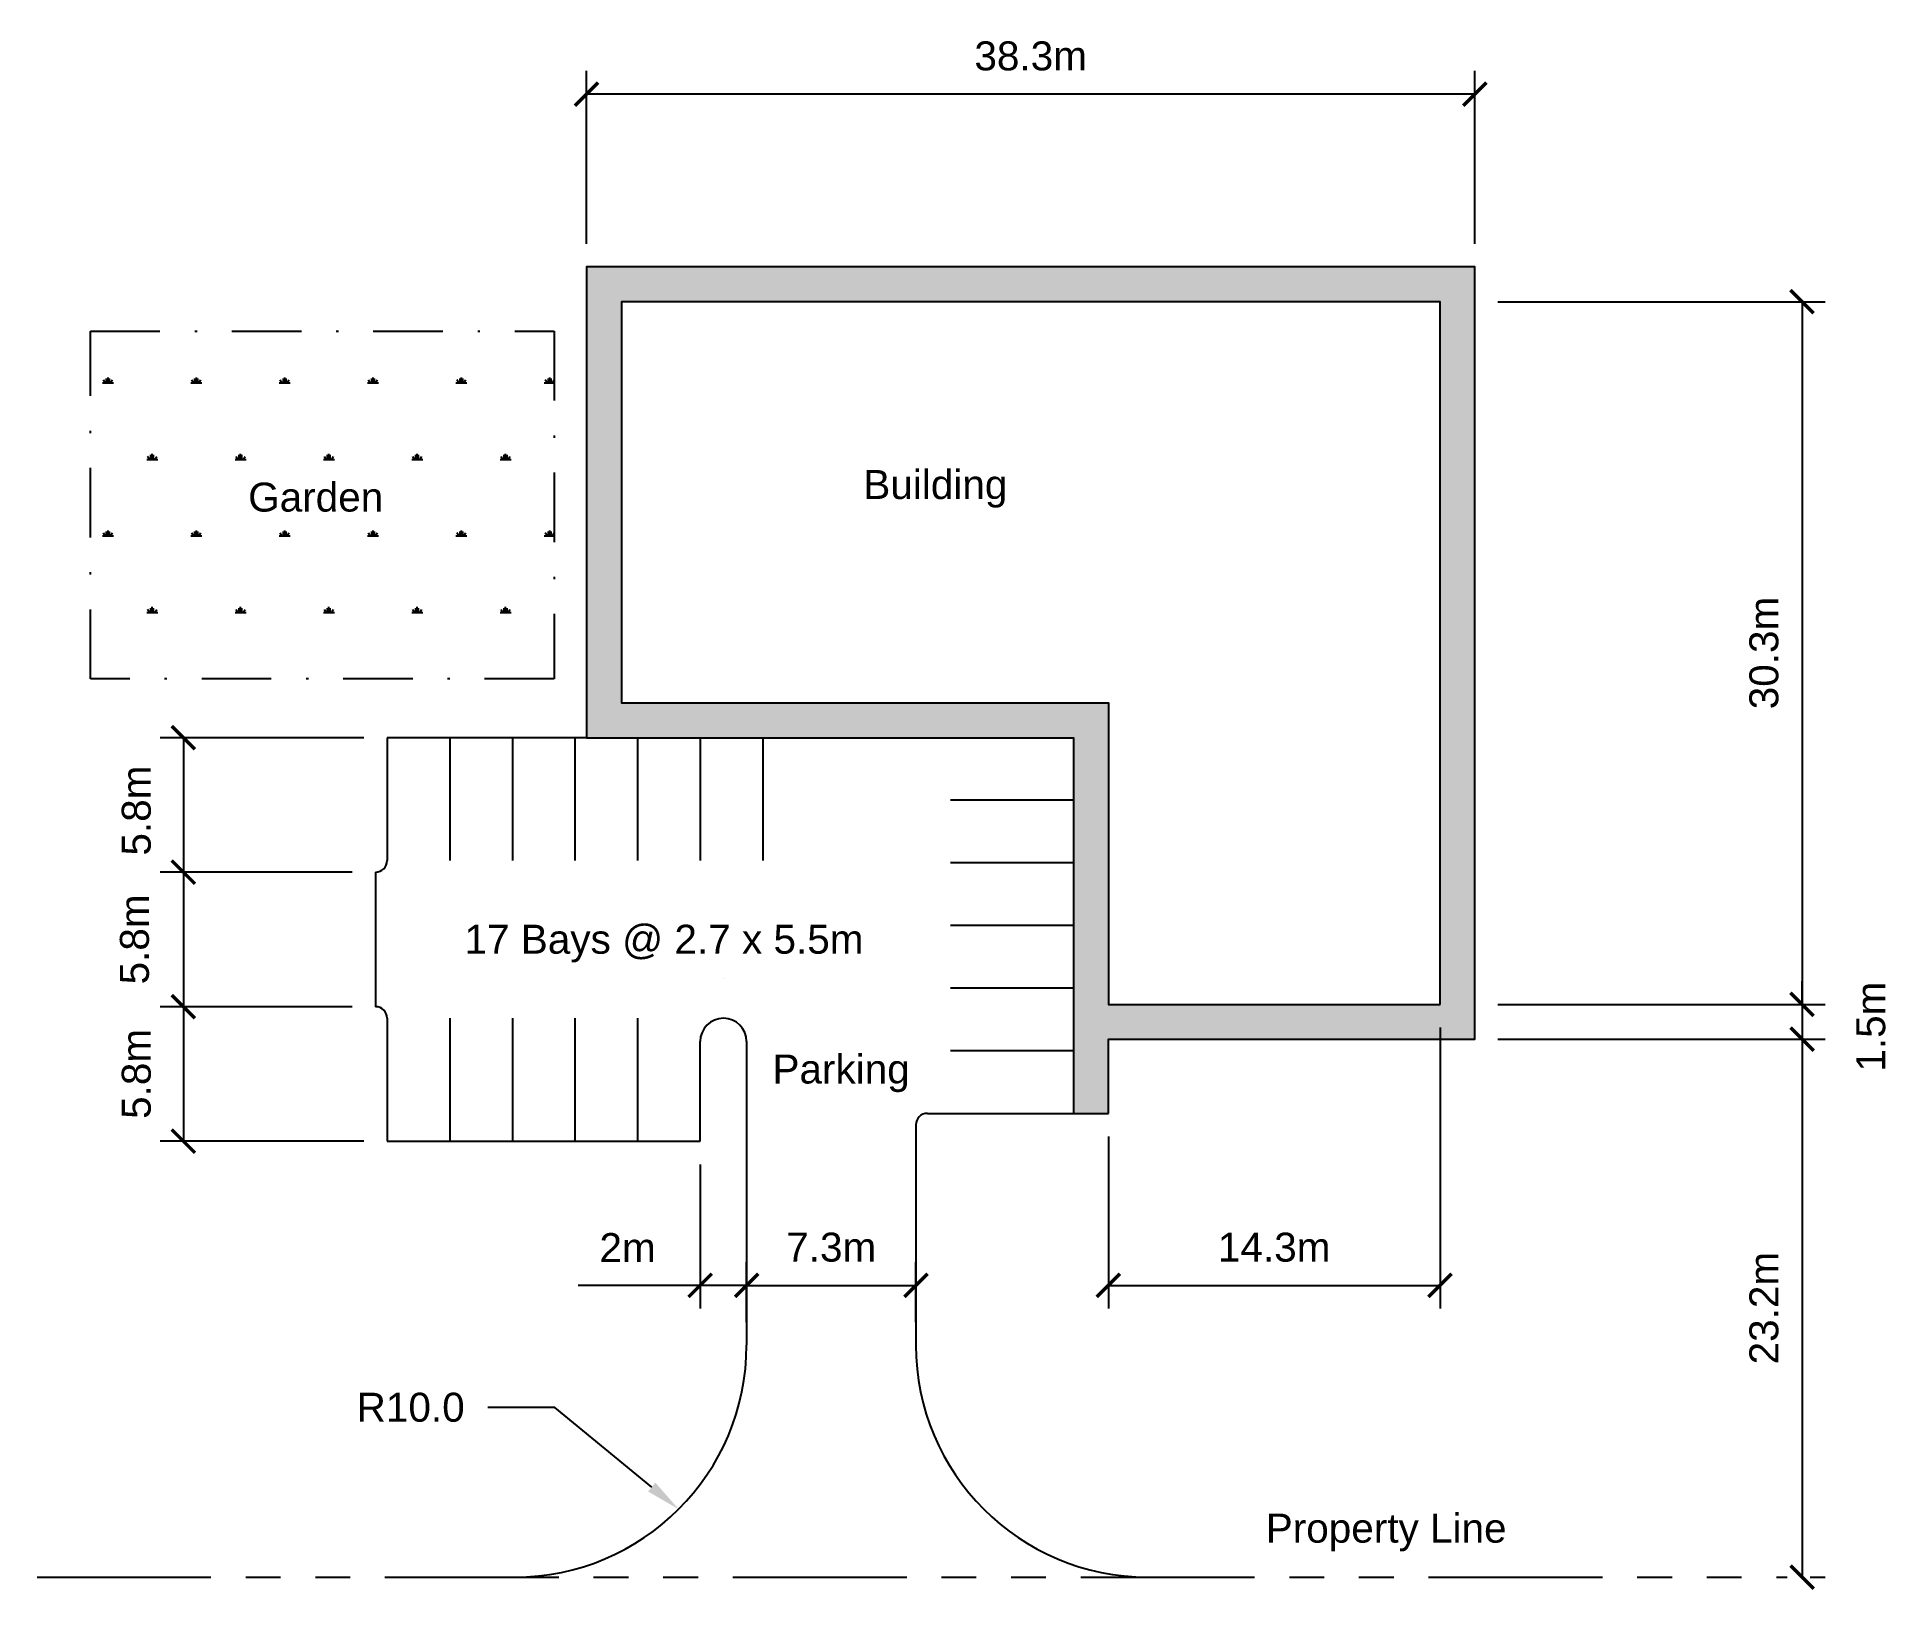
# Model space of a CAD drawing. Header units: millimetres. Extents: x 58.1 to 138, y 27.1 to 94.1.
import ezdxf
from ezdxf import colors
from ezdxf.entities.mleader import LeaderData, LeaderLine
from ezdxf.math import Vec2, Vec3

# ---------------------------------------------------------------- set-up
doc = ezdxf.new("R2010")
doc.units = ezdxf.units.MM
doc.header["$LTSCALE"] = 6
doc.linetypes.add('DASHDOT', pattern=[1, 0.5, -0.25, 0, -0.25])
doc.linetypes.add('PHANTOM', pattern=[2.5, 1.25, -0.25, 0.25, -0.25, 0.25, -0.25])
for name, color, linetype in [('Building', 7, 'Continuous'), ('Dimensions', 1, 'Continuous'), ('Garden', 104, 'DASHDOT'), ('Parking', 62, 'Continuous'), ('Pavement Edge - New', 200, 'Continuous'), ('Property Line', 7, 'PHANTOM'), ('Text', 250, 'Continuous')]:
    doc.layers.add(name, color=color, linetype=linetype)
doc.styles.add('Annotative', font='arial.ttf', dxfattribs={"height": 1.25})
doc.styles.get("Standard").update_dxf_attribs({"font": 'arial.ttf', "height": 1.25})
doc.dimstyles.new('Civil', dxfattribs={"dimscale": 0, "dimtxt": 1.25, "dimasz": 1, "dimexe": 1, "dimexo": 1, "dimgap": 1, "dimtad": 1, "dimdsep": 46, "dimtxsty": 'Standard', "dimblk": 'ARCHTICK', "dimcen": 2.5, "dimclrd": 1, "dimclre": 1, "dimclrt": 7, "dimadec": 0, "dimazin": 0, "dimtfac": 1, "dimtmove": 0, "dimatfit": 3, "dimfxl": 1, "dimarcsym": 0})

# ---------------------------------------------------------------- blocks, each defined once
blk = doc.blocks.new('*U6')
at = {"layer": 'Parking'}
blk.add_line((0, 2.65), (0, -2.65), dxfattribs=at)
blk = doc.blocks.new('*U7')
at = {"layer": 'Parking', "color": 0, "linetype": 'ByBlock', "lineweight": -2, "transparency": 16777216}
for p in [(0, 0), (2.7, 0), (5.4, 0), (8.1, 0), (10.8, 0), (13.5, 0), (16.2, 0)]:
    blk.add_blockref('*U6', p, dxfattribs=at)
blk = doc.blocks.new('*U8')
at = {"layer": 'Parking'}
blk.add_line((0, 2.65), (0, -2.65), dxfattribs=at)
blk = doc.blocks.new('*U9')
at = {"layer": 'Parking', "color": 0, "linetype": 'ByBlock', "lineweight": -2, "transparency": 16777216}
for p in [(0, 0), (2.7, 0), (5.4, 0), (8.1, 0), (10.8, 0)]:
    blk.add_blockref('*U8', p, dxfattribs=at)
blk = doc.blocks.new('_ARCHTICK')
at = {"color": 0, "linetype": 'ByBlock', "const_width": 0.15}
blk.add_lwpolyline([(-0.5, -0.5), (0.5, 0.5)], dxfattribs=at)
blk = doc.blocks.new('*D10')
at = {"layer": 'Defpoints', "color": 0, "transparency": 16777216}
for p in [(120.135, 82.693), (118.635, 52.393), (134.247, 52.393)]:
    blk.add_point(p, dxfattribs=at)
at = {"layer": 'Dimensions', "color": 1, "lineweight": -2, "transparency": 16777216}
for p, q in [((121.135, 82.693), (135.247, 82.693)), ((134.247, 82.693), (134.247, 52.393))]:
    blk.add_line(p, q, dxfattribs=at)
for p, rotation in [((134.247, 82.693), 90), ((134.247, 52.393), 270)]:
    blk.add_blockref('_ARCHTICK', p, dxfattribs=dict(at, rotation=rotation))
at = {"layer": 'Dimensions', "color": 7, "transparency": 16777216, "insert": (132.608, 67.543), "char_height": 1.25, "attachment_point": 5, "rotation": 90}
blk.add_mtext('30.3m', dxfattribs=at)
blk = doc.blocks.new('*D11')
at = {"layer": 'Defpoints', "color": 0, "transparency": 16777216}
for p in [(120.135, 52.393), (120.135, 50.893), (134.247, 50.893)]:
    blk.add_point(p, dxfattribs=at)
at = {"layer": 'Dimensions', "color": 1, "lineweight": -2, "transparency": 16777216}
for p, q in [((134.247, 52.393), (134.247, 53.393)), ((121.135, 52.393), (135.247, 52.393)), ((134.247, 52.393), (134.247, 50.893)), ((121.135, 50.893), (135.247, 50.893)), ((134.247, 50.893), (134.247, 49.893))]:
    blk.add_line(p, q, dxfattribs=at)
for p, rotation in [((134.247, 52.393), 270), ((134.247, 50.893), 90)]:
    blk.add_blockref('_ARCHTICK', p, dxfattribs=dict(at, rotation=rotation))
at = {"layer": 'Dimensions', "color": 7, "transparency": 16777216, "insert": (137.216, 51.431), "char_height": 1.25, "attachment_point": 5, "rotation": 90}
blk.add_mtext('1.5m', dxfattribs=at)
blk = doc.blocks.new('*D12')
at = {"layer": 'Defpoints', "color": 0, "transparency": 16777216}
for p in [(120.135, 50.893), (133.603, 27.693), (134.247, 27.693)]:
    blk.add_point(p, dxfattribs=at)
at = {"layer": 'Dimensions', "color": 1, "lineweight": -2, "transparency": 16777216}
for p, q in [((121.135, 50.893), (135.247, 50.893)), ((134.247, 50.893), (134.247, 27.693)), ((134.603, 27.693), (135.247, 27.693))]:
    blk.add_line(p, q, dxfattribs=at)
for p, rotation in [((134.247, 50.893), 90), ((134.247, 27.693), 270)]:
    blk.add_blockref('_ARCHTICK', p, dxfattribs=dict(at, rotation=rotation))
at = {"layer": 'Dimensions', "color": 7, "transparency": 16777216, "insert": (132.608, 39.293), "char_height": 1.25, "attachment_point": 5, "rotation": 90}
blk.add_mtext('23.2m', dxfattribs=at)
blk = doc.blocks.new('*D13')
at = {"layer": 'Defpoints', "color": 0, "transparency": 16777216}
for p in [(73.235, 63.893), (64.449, 58.093), (72.735, 58.093)]:
    blk.add_point(p, dxfattribs=at)
at = {"layer": 'Dimensions', "color": 1, "lineweight": -2, "transparency": 16777216}
for p, q in [((72.235, 63.893), (63.449, 63.893)), ((64.449, 63.893), (64.449, 58.093)), ((71.735, 58.093), (63.449, 58.093))]:
    blk.add_line(p, q, dxfattribs=at)
for p, rotation in [((64.449, 63.893), 90), ((64.449, 58.093), 270)]:
    blk.add_blockref('_ARCHTICK', p, dxfattribs=dict(at, rotation=rotation))
at = {"layer": 'Dimensions', "color": 7, "transparency": 16777216, "insert": (62.427, 60.748), "char_height": 1.25, "attachment_point": 5, "rotation": 90}
blk.add_mtext('5.8m', dxfattribs=at)
blk = doc.blocks.new('*D14')
at = {"layer": 'Defpoints', "color": 0, "transparency": 16777216}
for p in [(72.735, 58.093), (64.449, 52.293), (72.735, 52.293)]:
    blk.add_point(p, dxfattribs=at)
at = {"layer": 'Dimensions', "color": 1, "lineweight": -2, "transparency": 16777216}
for p, q in [((71.735, 58.093), (63.449, 58.093)), ((64.449, 58.093), (64.449, 52.293)), ((71.735, 52.293), (63.449, 52.293))]:
    blk.add_line(p, q, dxfattribs=at)
for p, rotation in [((64.449, 58.093), 90), ((64.449, 52.293), 270)]:
    blk.add_blockref('_ARCHTICK', p, dxfattribs=dict(at, rotation=rotation))
at = {"layer": 'Dimensions', "color": 7, "transparency": 16777216, "insert": (62.347, 55.193), "char_height": 1.25, "attachment_point": 5, "rotation": 90}
blk.add_mtext('5.8m', dxfattribs=at)
blk = doc.blocks.new('*D15')
at = {"layer": 'Defpoints', "color": 0, "transparency": 16777216}
for p in [(72.735, 52.293), (64.449, 46.493), (73.235, 46.493)]:
    blk.add_point(p, dxfattribs=at)
at = {"layer": 'Dimensions', "color": 1, "lineweight": -2, "transparency": 16777216}
for p, q in [((71.735, 52.293), (63.449, 52.293)), ((64.449, 52.293), (64.449, 46.493)), ((72.235, 46.493), (63.449, 46.493))]:
    blk.add_line(p, q, dxfattribs=at)
for p, rotation in [((64.449, 52.293), 90), ((64.449, 46.493), 270)]:
    blk.add_blockref('_ARCHTICK', p, dxfattribs=dict(at, rotation=rotation))
at = {"layer": 'Dimensions', "color": 7, "transparency": 16777216, "insert": (62.427, 49.393), "char_height": 1.25, "attachment_point": 5, "rotation": 90}
blk.add_mtext('5.8m', dxfattribs=at)
blk = doc.blocks.new('*D16')
at = {"layer": 'Defpoints', "color": 0, "transparency": 16777216}
for p in [(86.735, 46.493), (88.735, 46.493), (86.735, 40.276)]:
    blk.add_point(p, dxfattribs=at)
at = {"layer": 'Dimensions', "color": 1, "lineweight": -2, "transparency": 16777216}
for p, q in [((86.735, 45.493), (86.735, 39.276)), ((88.735, 45.493), (88.735, 39.276)), ((86.735, 40.276), (81.473, 40.276)), ((88.735, 40.276), (86.735, 40.276))]:
    blk.add_line(p, q, dxfattribs=at)
at = {"layer": 'Dimensions', "color": 1, "lineweight": -2, "transparency": 16777216, "rotation": 180}
blk.add_blockref('_ARCHTICK', (86.735, 40.276), dxfattribs=at)
at = {"layer": 'Dimensions', "color": 1, "lineweight": -2, "transparency": 16777216}
blk.add_blockref('_ARCHTICK', (88.735, 40.276), dxfattribs=at)
at = {"layer": 'Dimensions', "color": 7, "transparency": 16777216, "insert": (83.604, 41.903), "char_height": 1.25, "attachment_point": 5}
blk.add_mtext('2m', dxfattribs=at)
blk = doc.blocks.new('*D17')
at = {"layer": 'Defpoints', "color": 0, "transparency": 16777216}
for p in [(96.035, 40.276), (88.735, 37.693), (96.035, 37.693)]:
    blk.add_point(p, dxfattribs=at)
at = {"layer": 'Dimensions', "color": 1, "lineweight": -2, "transparency": 16777216}
for p, q in [((88.735, 38.693), (88.735, 41.276)), ((96.035, 38.693), (96.035, 41.276)), ((88.735, 40.276), (96.035, 40.276))]:
    blk.add_line(p, q, dxfattribs=at)
at = {"layer": 'Dimensions', "color": 1, "lineweight": -2, "transparency": 16777216, "rotation": 180}
blk.add_blockref('_ARCHTICK', (88.735, 40.276), dxfattribs=at)
at = {"layer": 'Dimensions', "color": 1, "lineweight": -2, "transparency": 16777216}
blk.add_blockref('_ARCHTICK', (96.035, 40.276), dxfattribs=at)
at = {"layer": 'Dimensions', "color": 7, "transparency": 16777216, "insert": (92.385, 41.915), "char_height": 1.25, "attachment_point": 5}
blk.add_mtext('7.3m', dxfattribs=at)
blk = doc.blocks.new('*D18')
at = {"layer": 'Defpoints', "color": 0, "transparency": 16777216}
for p in [(118.635, 52.393), (104.335, 47.693), (118.635, 40.276)]:
    blk.add_point(p, dxfattribs=at)
at = {"layer": 'Dimensions', "color": 1, "lineweight": -2, "transparency": 16777216}
for p, q in [((118.635, 51.393), (118.635, 39.276)), ((104.335, 46.693), (104.335, 39.276)), ((104.335, 40.276), (118.635, 40.276))]:
    blk.add_line(p, q, dxfattribs=at)
at = {"layer": 'Dimensions', "color": 1, "lineweight": -2, "transparency": 16777216, "rotation": 180}
blk.add_blockref('_ARCHTICK', (104.335, 40.276), dxfattribs=at)
at = {"layer": 'Dimensions', "color": 1, "lineweight": -2, "transparency": 16777216}
blk.add_blockref('_ARCHTICK', (118.635, 40.276), dxfattribs=at)
at = {"layer": 'Dimensions', "color": 7, "transparency": 16777216, "insert": (111.485, 41.915), "char_height": 1.25, "attachment_point": 5}
blk.add_mtext('14.3m', dxfattribs=at)
blk = doc.blocks.new('*D20')
at = {"layer": 'Defpoints', "color": 0, "transparency": 16777216}
for p in [(81.835, 91.646), (81.835, 84.193), (120.135, 84.193)]:
    blk.add_point(p, dxfattribs=at)
at = {"layer": 'Dimensions', "color": 1, "lineweight": -2, "transparency": 16777216}
for p, q in [((81.835, 85.193), (81.835, 92.646)), ((120.135, 85.193), (120.135, 92.646)), ((120.135, 91.646), (81.835, 91.646))]:
    blk.add_line(p, q, dxfattribs=at)
at = {"layer": 'Dimensions', "color": 1, "lineweight": -2, "transparency": 16777216, "rotation": 180}
blk.add_blockref('_ARCHTICK', (81.835, 91.646), dxfattribs=at)
at = {"layer": 'Dimensions', "color": 1, "lineweight": -2, "transparency": 16777216}
blk.add_blockref('_ARCHTICK', (120.135, 91.646), dxfattribs=at)
at = {"layer": 'Dimensions', "color": 7, "transparency": 16777216, "insert": (100.985, 93.285), "char_height": 1.25, "attachment_point": 5}
blk.add_mtext('38.3m', dxfattribs=at)

msp = doc.modelspace()

# ---------------------------------------------------------------- hatches: boundary and pattern name
at = {"layer": 'Garden'}
h = msp.add_hatch(dxfattribs=at)
h.set_pattern_fill('SWAMP', color=256, scale=0.15)
h.paths.add_polyline_path([(80.44, 81.427), (60.44, 81.427), (60.44, 66.427), (80.44, 66.427)])
at = {"layer": 'Pavement Edge - New'}
h = msp.add_hatch(dxfattribs=at)
h.set_pattern_fill('ANGLE', color=256, scale=0.05)
h.set_pattern_definition([(0, (0, 0), (0, 0.34925), [0.254, -0.09525]), (90, (0, 0), (-0.34925, 2e-17), [0.254, -0.09525])])
h.paths.add_polyline_path([(120.135, 84.193), (81.835, 84.193), (81.835, 63.893), (102.835, 63.893), (102.835, 47.693), (104.335, 47.693), (104.335, 50.893), (120.135, 50.893)])
h.paths.add_polyline_path([(118.635, 52.393), (104.335, 52.393), (104.335, 65.393), (83.335, 65.393), (83.335, 82.693), (118.635, 82.693)], flags=16)
h.paths.add_polyline_path([(93.364, 73.413), (100.386, 73.413), (100.386, 75.839), (93.364, 75.839)], flags=8)

# ---------------------------------------------------------------- linework, layer by layer
at = {"layer": 'Building'}
msp.add_lwpolyline([(118.635, 52.393), (118.635, 82.693), (83.335, 82.693), (83.335, 65.393), (104.335, 65.393), (104.335, 52.393)], close=True, dxfattribs=at)
at = {"layer": 'Garden'}
msp.add_lwpolyline([(60.44, 81.427), (80.44, 81.427), (80.44, 66.427), (60.44, 66.427)], close=True, dxfattribs=at)
at = {"layer": 'Parking'}
for p, q in [((81.835, 63.893), (73.235, 63.893)), ((73.235, 63.893), (73.235, 63.893)), ((102.835, 61.193), (97.535, 61.193)), ((102.835, 58.493), (97.535, 58.493)), ((72.735, 58.093), (72.735, 52.293)), ((102.835, 55.793), (97.535, 55.793)), ((87.735, 53.493), (87.735, 53.493)), ((102.835, 53.093), (97.535, 53.093)), ((86.735, 46.493), (86.735, 50.793)), ((88.735, 50.793), (88.735, 37.693)), ((102.835, 50.393), (97.535, 50.393)), ((96.035, 47.193), (96.035, 37.693)), ((96.535, 47.693), (102.835, 47.693)), ((73.235, 46.493), (86.735, 46.493))]:
    msp.add_line(p, q, dxfattribs=at)
for centre, radius, start, end in [((72.735, 58.593), 0.5, 270, 0), ((72.735, 51.793), 0.5, 0, 90), ((87.735, 50.793), 1, 90, 180), ((87.735, 50.793), 1, 0, 90), ((96.535, 47.193), 0.5, 90, 180), ((78.735, 37.693), 10, 270, 0), ((106.035, 37.693), 10, 180, 270)]:
    msp.add_arc(centre, radius, start, end, dxfattribs=at)
at = {"layer": 'Pavement Edge - New'}
msp.add_lwpolyline([(104.335, 47.693), (104.335, 50.893), (120.135, 50.893), (120.135, 84.193), (81.835, 84.193), (81.835, 63.893), (102.835, 63.893), (102.835, 47.693)], close=True, dxfattribs=at)
at = {"layer": 'Property Line'}
msp.add_line((58.141, 27.693), (133.603, 27.693), dxfattribs=at)

# ---------------------------------------------------------------- block references
at = {"layer": 'Parking'}
for name, p in [('*U7', (73.235, 61.243)), ('*U9', (73.235, 49.143))]:
    msp.add_blockref(name, p, dxfattribs=at)

# ---------------------------------------------------------------- texts
at = {"layer": 'Text', "style": 'Annotative'}
for s, p in [('Building', (93.769, 74.185)), ('Garden', (67.245, 73.642)), ('17 Bays @ 2.7 x 5.5m', (76.573, 54.577)), ('Parking', (89.851, 48.979)), ('Property Line', (111.121, 29.18))]:
    msp.add_text(s, height=1.25, dxfattribs=at).set_placement(p)

# ---------------------------------------------------------------- dimensions: what is measured, and where the dimension line sits
at = {"layer": 'Dimensions'}
for base, p1, p2, override, picture, middle in [((81.835, 91.646), (120.135, 84.193), (81.835, 84.193), {"dimpost": 'm', "dimse2": 0}, '*D20', (100.985, 93.285)), ((118.635, 40.276), (104.335, 47.693), (118.635, 52.393), {"dimpost": 'm'}, '*D18', (111.485, 41.915)), ((86.735, 40.276), (88.735, 46.493), (86.735, 46.493), {"dimpost": 'm'}, '*D16', (83.604, 41.903)), ((96.035, 40.276), (88.735, 37.693), (96.035, 37.693), {"dimpost": 'm'}, '*D17', (92.385, 41.915))]:
    dim = msp.add_linear_dim(base=base, p1=p1, p2=p2, dimstyle='Civil', override=override, dxfattribs=at)
    dim.commit()
    dim.dimension.update_dxf_attribs({"geometry": picture, "text_midpoint": middle})
for base, p1, p2, override, picture, middle in [((134.247, 52.393), (120.135, 82.693), (118.635, 52.393), {"dimpost": 'm', "dimse2": 1}, '*D10', (132.608, 67.543)), ((134.247, 27.693), (120.135, 50.893), (133.603, 27.693), {"dimpost": 'm'}, '*D12', (132.608, 39.293))]:
    dim = msp.add_linear_dim(base=base, p1=p1, p2=p2, angle=90, dimstyle='Civil', override=override, dxfattribs=at)
    dim.commit()
    dim.dimension.update_dxf_attribs({"geometry": picture, "text_midpoint": middle})
for base, p1, p2, override, picture, middle in [((64.449, 58.093), (73.235, 63.893), (72.735, 58.093), {"dimpost": 'm', "dimtmove": 2}, '*D13', (62.427, 60.748)), ((64.449, 52.293), (72.735, 58.093), (72.735, 52.293), {"dimpost": 'm', "dimtmove": 2}, '*D14', (62.347, 55.193)), ((64.449, 46.493), (72.735, 52.293), (73.235, 46.493), {"dimpost": 'm', "dimtmove": 2}, '*D15', (62.427, 49.393)), ((134.247, 50.893), (120.135, 52.393), (120.135, 50.893), {"dimpost": 'm', "dimsd2": 0, "dimtmove": 2}, '*D11', (137.216, 51.431))]:
    dim = msp.add_linear_dim(base=base, p1=p1, p2=p2, angle=90, dimstyle='Civil', override=override, dxfattribs=at)
    dim.commit()
    dim.dimension.update_dxf_attribs({"geometry": picture, "text_midpoint": middle, "dimtype": 160})

# ---------------------------------------------------------------- leaders
ml = msp.add_multileader_mtext('Standard', dxfattribs=at)
ml.set_content('R10.0', color=7)
ml.set_leader_properties()
ml.build(insert=Vec2(0, 0))
ml.multileader.update_dxf_attribs({"arrow_head_size": 1.5})
ctx = ml.context
ctx.base_point, ctx.char_height, ctx.arrow_head_size, ctx.landing_gap_size, ctx.plane_origin = Vec3(71.142, 35.009), 1.25, 1.5, 1, Vec3(85.806, 30.622)
ctx.text_align_type = 2
notes = []
notes.append((ctx, [(0, (1, 1, 0), (80.469, 35.009), (-1, 0), 2.888, [(0, [(85.806, 30.622)], 0, [])])]))
ctx.mtext.insert, ctx.mtext.alignment, ctx.mtext.flow_direction = Vec3(76.581, 35.645), 3, 5
for ctx, leaders in notes:
    for number, flags, end, landing, length, lines in leaders:
        leader = LeaderData()
        leader.index, (leader.has_last_leader_line, leader.has_dogleg_vector, leader.attachment_direction) = number, flags
        leader.last_leader_point, leader.dogleg_vector, leader.dogleg_length = Vec3(end), Vec3(landing), length
        for number, points, colour, breaks in lines:
            line = LeaderLine()
            line.index, line.vertices, line.color, line.breaks = number, Vec3.list(points), colors.encode_raw_color(colour), breaks
            leader.lines.append(line)
        ctx.leaders.append(leader)

doc.saveas('drawing.dxf')
